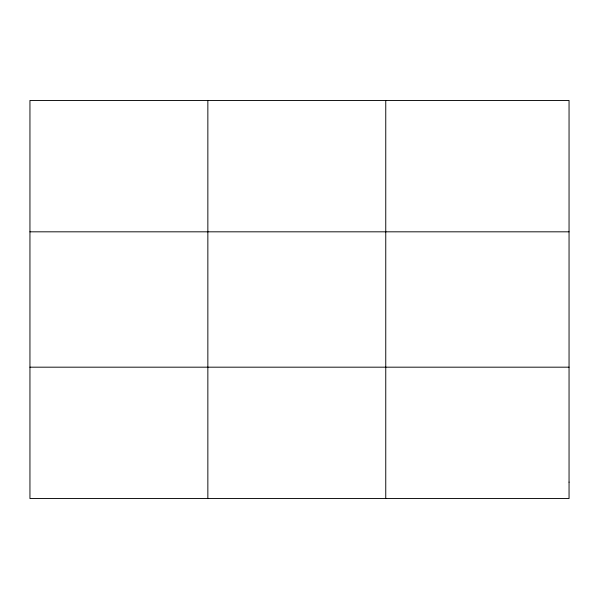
<?xml version="1.0" encoding="UTF-8"?>
<svg xmlns="http://www.w3.org/2000/svg" width="599" height="599" viewBox="0 0 599 599"><rect width="100%" height="100%" fill="white"/><g stroke="black" fill="none" stroke-linecap="round" stroke-linejoin="round"><path stroke-width="0.9" d="M207.853 498.548L207.853 100.452M385.756 498.548L385.756 100.452M29.95 231.82L569.05 231.82M29.95 367.18L569.05 367.18M569.05 482.128L569.05 498.548L29.95 498.548L29.95 100.452L569.05 100.452L569.05 482.128"/></g></svg>
